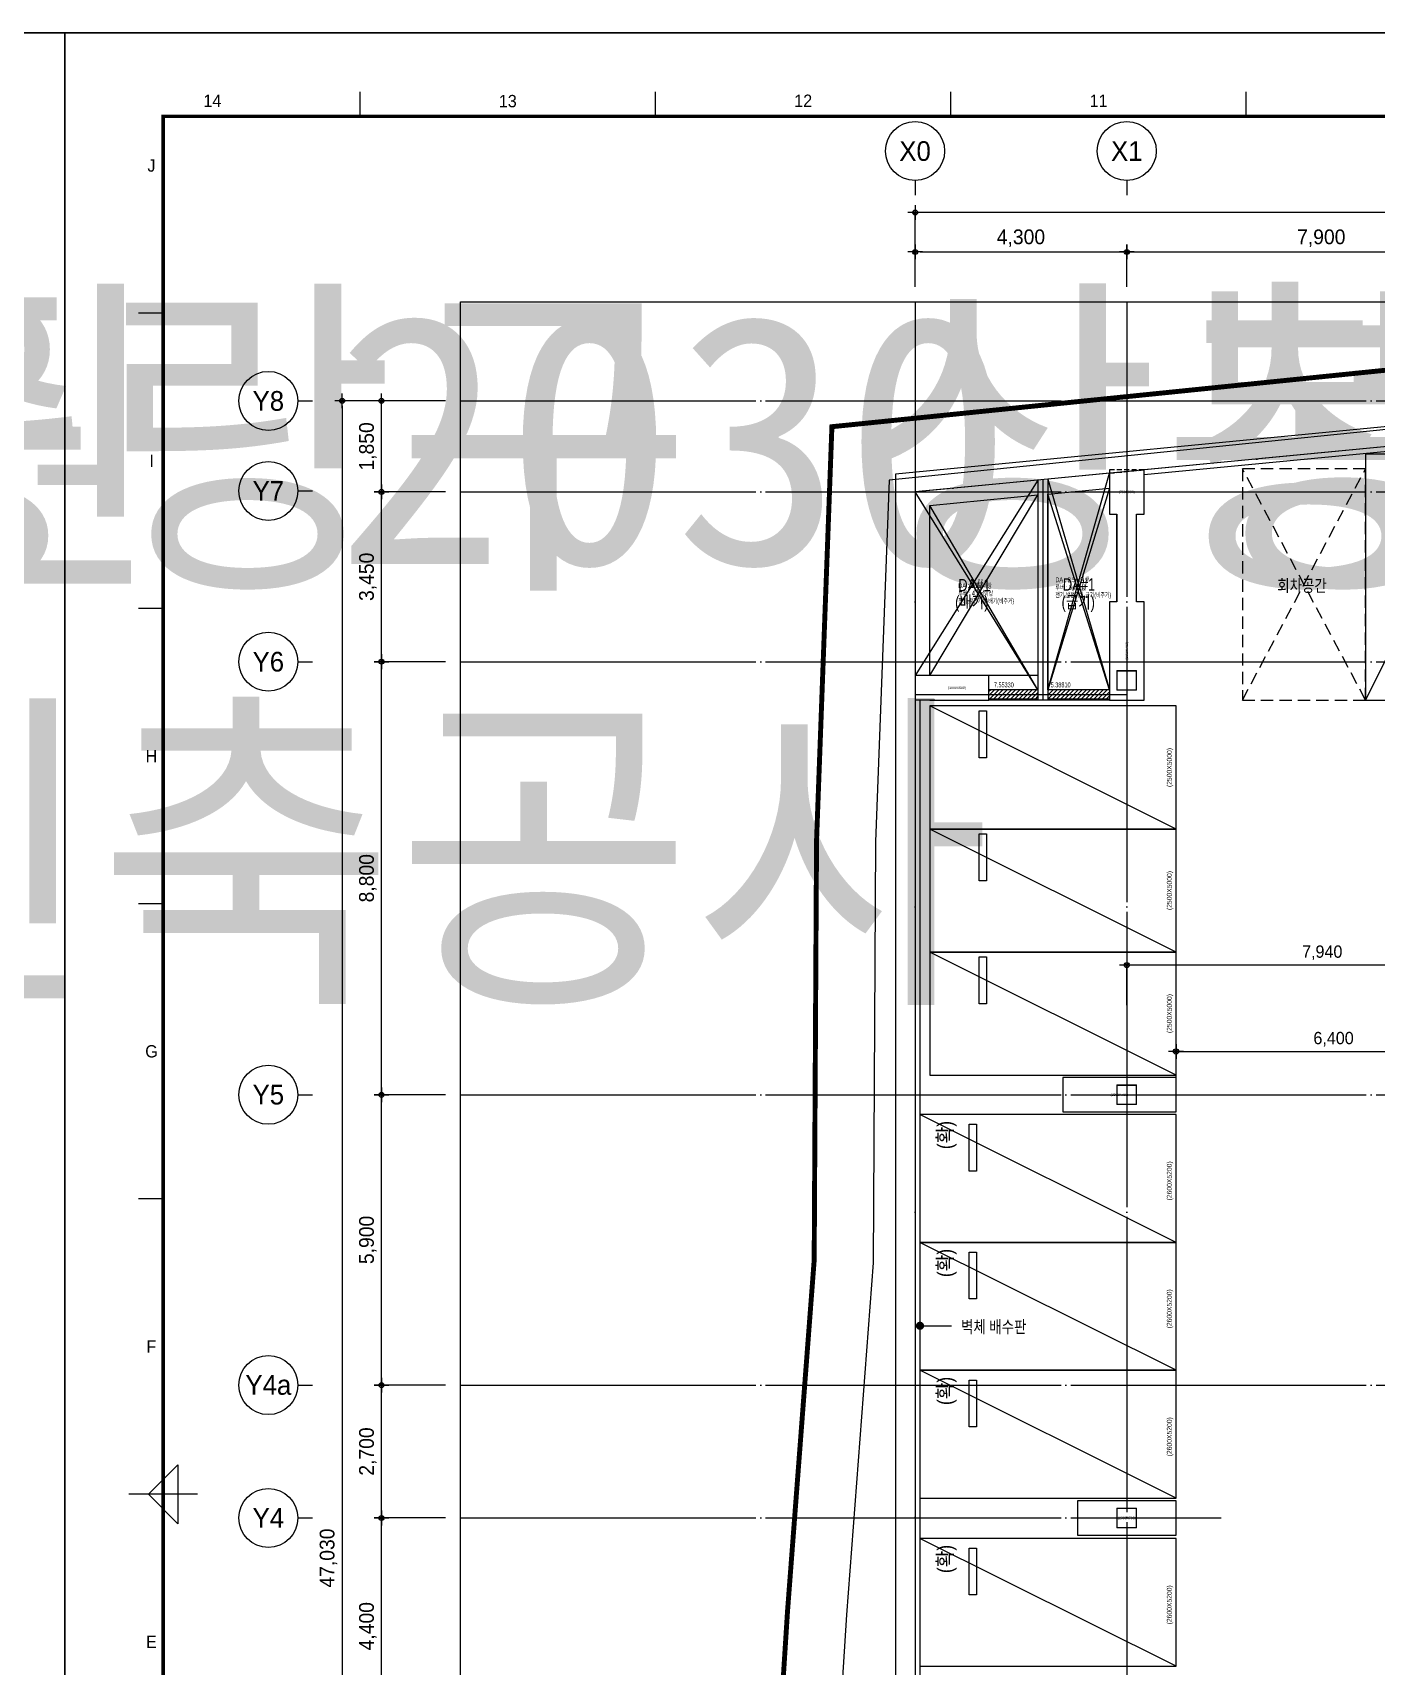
# Model space of a CAD drawing. Header units: millimetres. Extents: x 0 to 1390178, y 0 to 110113.
# Drawn here: x 335350 to 362640, y 26202 to 59400 of the extents above; entities that cross this region are included whole.
import ezdxf
from ezdxf.enums import TextEntityAlignment as Align
from ezdxf.xclip import XClip

# ---------------------------------------------------------------- set-up
doc = ezdxf.new("R2018")
doc.units = ezdxf.units.MM
doc.header["$LTSCALE"] = 100
doc.header["$XCLIPFRAME"] = 0
for name, pattern in [('X - 평면도$0$CEN', [62, 60, -1, 0, -1]), ('X - 평면도$0$DASHED', [0.75, 0.5, -0.25]), ('X - 평면도$0$HID', [1.5, 1, -0.5]), ('X - 평면도$0$PHANTOM2', [50, 40, -2, 2, -2, 2, -2])]:
    doc.linetypes.add(name, pattern=pattern)
doc.layers.get('DEFPOINTS').update_dxf_attribs({"color": 145})
for name, color, linetype in [('AA-XXXX-DIMS', 7, 'Continuous'), ('AA-XXXX-TEXT', 3, 'Continuous'), ('DIM', 7, 'Continuous'), ('SYM', 7, 'Continuous'), ('X - SHEET$0$AA-BORD-FORM', 7, 'Continuous'), ('X - SHEET$0$AA-BORD-TEXT', 3, 'Continuous'), ('X - 평면도$0$! □-COL', 2, 'Continuous'), ('X - 평면도$0$0-구역계', 1, 'Continuous'), ('X - 평면도$0$A-FIN', 8, 'Continuous'), ('X - 평면도$0$A-OPEN', 9, 'X - 평면도$0$CEN'), ('X - 평면도$0$AA-WAXM-BLOK', 3, 'Continuous'), ('X - 평면도$0$AA-WAXM-CONC', 2, 'Continuous'), ('X - 평면도$0$AA-XXXX-CNTL', 1, 'X - 평면도$0$CEN'), ('X - 평면도$0$AA-XXXX-PARK', 8, 'Continuous'), ('X - 평면도$0$AA-XXXX-PATT', 8, 'Continuous'), ('X - 평면도$0$H7', 7, 'X - 평면도$0$HID'), ('X - 평면도$0$TEXT', 3, 'Continuous'), ('X - 평면도$0$벽배수판', 6, 'Continuous')]:
    doc.layers.add(name, color=color, linetype=linetype)
doc.layers.add('X - 평면도$0$DEFPOINT', color=163, linetype='Continuous', plot=False)
doc.styles.add('HAUD01', font='Dotum.ttf')
doc.styles.get("Standard").update_dxf_attribs({"font": 'Dotum.ttf'})
doc.styles.add('X - SHEET$0$HAUD01', font='Dotum.ttf')
doc.styles.add('X - 평면도$0$HAUD01', font='Dotum.ttf')
doc.styles.add('X - 평면도$0$STANDARD', font='Dotum.ttf')
doc.dimstyles.new('HAUD-100', dxfattribs={"dimscale": 100, "dimtxt": 3, "dimasz": 1, "dimexe": 0, "dimexo": 3, "dimgap": 1, "dimtad": 1, "dimdec": 0, "dimdsep": 46, "dimlunit": 6, "dimtxsty": 'HAUD01', "dimblk": 'DIMDOT', "dimcen": 2.5, "dimdle": 1.5, "dimclrd": 7, "dimclre": 7, "dimclrt": 3, "dimadec": 0, "dimazin": 0, "dimtfac": 1, "dimtdec": 0, "dimtix": 1, "dimtmove": 2, "dimatfit": 3, "dimfxl": 1, "dimtvp": 1, "dimtolj": 1, "dimtzin": 0, "dimarcsym": 0})
doc.dimstyles.new('HAUD-80', dxfattribs={"dimscale": 100, "dimtxt": 2.5, "dimasz": 0.5, "dimexe": 0, "dimexo": 1.5, "dimgap": 1, "dimtad": 1, "dimdec": 0, "dimdsep": 46, "dimlunit": 6, "dimtxsty": 'HAUD01', "dimblk": 'Z_DOT', "dimcen": 2.5, "dimdle": 1.5, "dimclrd": 7, "dimclre": 7, "dimclrt": 4, "dimadec": 0, "dimazin": 0, "dimtfac": 1, "dimtdec": 0, "dimtix": 1, "dimtmove": 2, "dimatfit": 3, "dimfxl": 1, "dimtvp": 1, "dimtolj": 1, "dimtzin": 0, "dimarcsym": 0})

# ---------------------------------------------------------------- blocks, each defined once
blk = doc.blocks.new('X - SHEET$0$HAUDsheetV')
at = {"layer": 'X - SHEET$0$AA-BORD-FORM', "color": 2}
for p, q in [((61, 577), (61, 582)), ((121, 577), (121, 582)), ((181, 577), (181, 582)), ((241, 577), (241, 582)), ((21, 537), (16, 537)), ((21, 477), (16, 477)), ((21, 417), (16, 417)), ((21, 357), (16, 357)), ((28, 297), (14, 297))]:
    blk.add_line(p, q, dxfattribs=at)
at = {"layer": 'X - SHEET$0$AA-BORD-FORM', "color": 1}
blk.add_lwpolyline([(1, 0), (841, 0), (841, 594), (1, 594)], close=True, dxfattribs=at)
at = {"layer": 'X - SHEET$0$AA-BORD-FORM', "color": 2, "const_width": 0.682}
blk.add_lwpolyline([(21, 17), (21, 577), (821, 577), (821, 17)], close=True, dxfattribs=at)
at = {"layer": 'X - SHEET$0$AA-BORD-FORM', "color": 2}
blk.add_lwpolyline([(24, 291), (18, 297), (24, 303)], close=True, dxfattribs=at)
at = {"layer": 'X - SHEET$0$AA-BORD-TEXT', "color": 7, "style": 'X - SHEET$0$HAUD01'}
for s, p in [('14', (31, 580.17)), ('13', (91, 580.1)), ('12', (151, 580.17)), ('11', (211, 580.17)), ('J', (18.63, 567)), ('I', (18.67, 507)), ('H', (18.63, 447)), ('G', (18.63, 387)), ('F', (18.61, 327)), ('E', (18.61, 267))]:
    blk.add_text(s, height=2.5, dxfattribs=at).set_placement(p, align=Align.MIDDLE_CENTER)
at = {"layer": 'X - SHEET$0$AA-BORD-TEXT', "color": 3, "style": 'X - SHEET$0$HAUD01'}
for tag, p in [('PJCode', (786, 567.94)), ('작성자', (786.11, 194.82)), ('검토자', (786.11, 181.82)), ('최종검토자', (786.11, 168.82)), ('승인자', (786.11, 155.82)), ('일자', (786.83, 144.02)), ('개정번호', (812, 65.92))]:
    blk.add_attdef(tag, text='', height=3, dxfattribs=at).set_placement(p, align=Align.MIDDLE_CENTER)
at = {"layer": 'X - SHEET$0$AA-BORD-TEXT', "color": 3, "lineweight": 30, "flags": 104}
blk.add_attdef('PJTitle', text='', height=4, dxfattribs=at).set_placement((787.25, 536.62), align=Align.MIDDLE_CENTER)
blk = doc.blocks.new('X - SHEET')
ref = blk.add_blockref('X - SHEET$0$HAUDsheetV', (-100, 0), dxfattribs=dict(xscale=100, yscale=100, zscale=100))
lines = blk.add_mtext('중랑구 상봉동 116-49번지 일원 2030 청년주택 \\P신축공사', dxfattribs={"layer": 'X - SHEET$0$AA-BORD-TEXT', "color": 3, "insert": (78625, 53662), "char_height": 5056.52, "attachment_point": 1})
ref.add_attrib('PJTitle', '', (78625, 53662), dxfattribs={"flags": 104}).embed_mtext(lines)
blk = doc.blocks.new('DIMDOT')
at = {"layer": 'AA-XXXX-DIMS'}
for p, q in [((-1.5, 0), (1.5, 0)), ((0, -1.5), (0, 1.5))]:
    blk.add_line(p, q, dxfattribs=at)
for radius in [0.5, 0.25]:
    blk.add_circle((0, 0), radius, dxfattribs=at)
blk = doc.blocks.new('*D262')
at = {"color": 7, "lineweight": -2, "transparency": 16777216}
for p, q in [((-41817, 35787), (-41817, 36498)), ((-41717, 36498), (-34017, 36498)), ((-33917, 35787), (-33917, 36498))]:
    blk.add_line(p, q, dxfattribs=at)
at = {"layer": 'DEFPOINTS', "color": 0, "transparency": 16777216}
for p in [(-33917, 36498), (-41817, 35487, 0), (-33917, 35487, 0)]:
    blk.add_point(p, dxfattribs=at)
at = {"color": 7, "lineweight": -2, "transparency": 16777216, "xscale": 100, "yscale": 100, "zscale": 100, "rotation": 180}
blk.add_blockref('DIMDOT', (-41817, 36498), dxfattribs=at)
at = {"color": 7, "lineweight": -2, "transparency": 16777216, "xscale": 100, "yscale": 100, "zscale": 100}
blk.add_blockref('DIMDOT', (-33917, 36498), dxfattribs=at)
at = {"color": 3, "transparency": 16777216, "insert": (-37867, 36777), "char_height": 300, "attachment_point": 5, "style": 'HAUD01'}
blk.add_mtext('\\A1;7,900', dxfattribs=at)
blk = doc.blocks.new('*D263')
at = {"color": 7, "lineweight": -2, "transparency": 16777216}
for p, q in [((-46117, 35787), (-46117, 36498)), ((-46017, 36498), (-41917, 36498)), ((-41817, 35787), (-41817, 36498))]:
    blk.add_line(p, q, dxfattribs=at)
at = {"layer": 'DEFPOINTS', "color": 0, "transparency": 16777216}
for p in [(-41817, 36498), (-46117, 35487, 0), (-41817, 35487, 0)]:
    blk.add_point(p, dxfattribs=at)
at = {"color": 7, "lineweight": -2, "transparency": 16777216, "xscale": 100, "yscale": 100, "zscale": 100, "rotation": 180}
blk.add_blockref('DIMDOT', (-46117, 36498), dxfattribs=at)
at = {"color": 7, "lineweight": -2, "transparency": 16777216, "xscale": 100, "yscale": 100, "zscale": 100}
blk.add_blockref('DIMDOT', (-41817, 36498), dxfattribs=at)
at = {"color": 3, "transparency": 16777216, "insert": (-43967, 36777), "char_height": 300, "attachment_point": 5, "style": 'HAUD01'}
blk.add_mtext('\\A1;4,300', dxfattribs=at)
blk = doc.blocks.new('*D264')
at = {"color": 7, "lineweight": -2, "transparency": 16777216}
for p, q in [((-46117, 35787), (-46117, 37298)), ((-1667, 37298), (-46017, 37298)), ((-1567, 35787), (-1567, 37298))]:
    blk.add_line(p, q, dxfattribs=at)
at = {"layer": 'DEFPOINTS', "color": 0, "transparency": 16777216}
for p in [(-46117, 37298), (-46117, 35487, 0), (-1567, 35487, 0)]:
    blk.add_point(p, dxfattribs=at)
at = {"color": 7, "lineweight": -2, "transparency": 16777216, "xscale": 100, "yscale": 100, "zscale": 100, "rotation": 180}
blk.add_blockref('DIMDOT', (-46117, 37298), dxfattribs=at)
at = {"color": 7, "lineweight": -2, "transparency": 16777216, "xscale": 100, "yscale": 100, "zscale": 100}
blk.add_blockref('DIMDOT', (-1567, 37298), dxfattribs=at)
at = {"color": 3, "transparency": 16777216, "insert": (-23842, 37577), "char_height": 300, "attachment_point": 5, "style": 'HAUD01'}
blk.add_mtext('\\A1;44,550', dxfattribs=at)
blk = doc.blocks.new('*D270')
at = {"color": 7, "lineweight": -2, "transparency": 16777216}
for p, q in [((-55653, 31621), (-56953, 31621)), ((-56953, 28271), (-56953, 31521)), ((-55653, 28171), (-56953, 28171))]:
    blk.add_line(p, q, dxfattribs=at)
at = {"layer": 'DEFPOINTS', "color": 0, "transparency": 16777216}
for p in [(-56953, 31621), (-55353, 31621, 0), (-55353, 28171, 0)]:
    blk.add_point(p, dxfattribs=at)
at = {"color": 7, "lineweight": -2, "transparency": 16777216, "xscale": 100, "yscale": 100, "zscale": 100}
for p, rotation in [((-56953, 31621), 90), ((-56953, 28171), 270)]:
    blk.add_blockref('DIMDOT', p, dxfattribs=dict(at, rotation=rotation))
at = {"color": 3, "transparency": 16777216, "insert": (-57232, 29896), "char_height": 300, "attachment_point": 5, "rotation": 90, "style": 'HAUD01'}
blk.add_mtext('\\A1;3,450', dxfattribs=at)
blk = doc.blocks.new('*D271')
at = {"color": 7, "lineweight": -2, "transparency": 16777216}
for p, q in [((-55653, 33471), (-57753, 33471)), ((-57753, 33371), (-57753, -13459)), ((-55653, -13559), (-57753, -13559))]:
    blk.add_line(p, q, dxfattribs=at)
at = {"layer": 'DEFPOINTS', "color": 0, "transparency": 16777216}
for p in [(-55353, 33471, 0), (-57753, -13559), (-55353, -13559, 0)]:
    blk.add_point(p, dxfattribs=at)
at = {"color": 7, "lineweight": -2, "transparency": 16777216, "xscale": 100, "yscale": 100, "zscale": 100}
for p, rotation in [((-57753, 33471), 90), ((-57753, -13559), 270)]:
    blk.add_blockref('DIMDOT', p, dxfattribs=dict(at, rotation=rotation))
at = {"color": 3, "transparency": 16777216, "insert": (-58032, 9956), "char_height": 300, "attachment_point": 5, "rotation": 90, "style": 'HAUD01'}
blk.add_mtext('\\A1;47,030', dxfattribs=at)
blk = doc.blocks.new('*D272')
at = {"color": 7, "lineweight": -2, "transparency": 16777216}
for p, q in [((-55653, 33471), (-56953, 33471)), ((-56953, 31721), (-56953, 33371)), ((-55653, 31621), (-56953, 31621))]:
    blk.add_line(p, q, dxfattribs=at)
at = {"layer": 'DEFPOINTS', "color": 0, "transparency": 16777216}
for p in [(-56953, 33471), (-55353, 33471, 0), (-55353, 31621, 0)]:
    blk.add_point(p, dxfattribs=at)
at = {"color": 7, "lineweight": -2, "transparency": 16777216, "xscale": 100, "yscale": 100, "zscale": 100}
for p, rotation in [((-56953, 33471), 90), ((-56953, 31621), 270)]:
    blk.add_blockref('DIMDOT', p, dxfattribs=dict(at, rotation=rotation))
at = {"color": 3, "transparency": 16777216, "insert": (-57232, 32546), "char_height": 300, "attachment_point": 5, "rotation": 90, "style": 'HAUD01'}
blk.add_mtext('\\A1;1,850', dxfattribs=at)
blk = doc.blocks.new('*D273')
at = {"color": 7, "lineweight": -2, "transparency": 16777216}
for p, q in [((-55653, 28171), (-56953, 28171)), ((-56953, 19471), (-56953, 28071)), ((-55653, 19371), (-56953, 19371))]:
    blk.add_line(p, q, dxfattribs=at)
at = {"layer": 'DEFPOINTS', "color": 0, "transparency": 16777216}
for p in [(-56953, 28171), (-55353, 28171, 0), (-55353, 19371, 0)]:
    blk.add_point(p, dxfattribs=at)
at = {"color": 7, "lineweight": -2, "transparency": 16777216, "xscale": 100, "yscale": 100, "zscale": 100}
for p, rotation in [((-56953, 28171), 90), ((-56953, 19371), 270)]:
    blk.add_blockref('DIMDOT', p, dxfattribs=dict(at, rotation=rotation))
at = {"color": 3, "transparency": 16777216, "insert": (-57232, 23771), "char_height": 300, "attachment_point": 5, "rotation": 90, "style": 'HAUD01'}
blk.add_mtext('\\A1;8,800', dxfattribs=at)
blk = doc.blocks.new('*D277')
at = {"color": 7, "lineweight": -2, "transparency": 16777216}
for p, q in [((-55653, 19371), (-56953, 19371)), ((-56953, 13571), (-56953, 19271)), ((-55653, 13471), (-56953, 13471))]:
    blk.add_line(p, q, dxfattribs=at)
at = {"layer": 'DEFPOINTS', "color": 0, "transparency": 16777216}
for p in [(-56953, 19371), (-55353, 19371, 0), (-55353, 13471, 0)]:
    blk.add_point(p, dxfattribs=at)
at = {"color": 7, "lineweight": -2, "transparency": 16777216, "xscale": 100, "yscale": 100, "zscale": 100}
for p, rotation in [((-56953, 19371), 90), ((-56953, 13471), 270)]:
    blk.add_blockref('DIMDOT', p, dxfattribs=dict(at, rotation=rotation))
at = {"color": 3, "transparency": 16777216, "insert": (-57232, 16421), "char_height": 300, "attachment_point": 5, "rotation": 90, "style": 'HAUD01'}
blk.add_mtext('\\A1;5,900', dxfattribs=at)
blk = doc.blocks.new('*D278')
at = {"color": 7, "lineweight": -2, "transparency": 16777216}
for p, q in [((-55653, 10771), (-56953, 10771)), ((-56953, 6471), (-56953, 10671)), ((-55653, 6371), (-56953, 6371))]:
    blk.add_line(p, q, dxfattribs=at)
at = {"layer": 'DEFPOINTS', "color": 0, "transparency": 16777216}
for p in [(-56953, 10771), (-55353, 10771, 0), (-55353, 6371, 0)]:
    blk.add_point(p, dxfattribs=at)
at = {"color": 7, "lineweight": -2, "transparency": 16777216, "xscale": 100, "yscale": 100, "zscale": 100}
for p, rotation in [((-56953, 10771), 90), ((-56953, 6371), 270)]:
    blk.add_blockref('DIMDOT', p, dxfattribs=dict(at, rotation=rotation))
at = {"color": 3, "transparency": 16777216, "insert": (-57232, 8571), "char_height": 300, "attachment_point": 5, "rotation": 90, "style": 'HAUD01'}
blk.add_mtext('\\A1;4,400', dxfattribs=at)
blk = doc.blocks.new('*D279')
at = {"color": 7, "lineweight": -2, "transparency": 16777216}
for p, q in [((-55653, 13471), (-56953, 13471)), ((-56953, 10871), (-56953, 13371)), ((-55653, 10771), (-56953, 10771))]:
    blk.add_line(p, q, dxfattribs=at)
at = {"layer": 'DEFPOINTS', "color": 0, "transparency": 16777216}
for p in [(-56953, 13471), (-55353, 13471, 0), (-55353, 10771, 0)]:
    blk.add_point(p, dxfattribs=at)
at = {"color": 7, "lineweight": -2, "transparency": 16777216, "xscale": 100, "yscale": 100, "zscale": 100}
for p, rotation in [((-56953, 13471), 90), ((-56953, 10771), 270)]:
    blk.add_blockref('DIMDOT', p, dxfattribs=dict(at, rotation=rotation))
at = {"color": 3, "transparency": 16777216, "insert": (-57232, 12121), "char_height": 300, "attachment_point": 5, "rotation": 90, "style": 'HAUD01'}
blk.add_mtext('\\A1;2,700', dxfattribs=at)
blk = doc.blocks.new('Z_DOT')
at = {"layer": 'DIM', "color": 0}
for p, q in [((-3, 0), (3, 0)), ((0, -3), (0, 3))]:
    blk.add_line(p, q, dxfattribs=at)
for radius in [1.05, 0.525]:
    blk.add_circle((0, 0), radius, dxfattribs=at)
blk = doc.blocks.new('*D63')
at = {"layer": 'DEFPOINTS', "color": 0, "transparency": 16777216}
for p in [(364972, 38697), (358572, 37676), (364972, 37676)]:
    blk.add_point(p, dxfattribs=at)
at = {"layer": 'DIM', "color": 7, "lineweight": -2, "transparency": 16777216}
for p, q in [((358572, 37826), (358572, 38697)), ((358622, 38697), (364922, 38697)), ((364972, 37826), (364972, 38697))]:
    blk.add_line(p, q, dxfattribs=at)
at = {"layer": 'DIM', "color": 7, "lineweight": -2, "transparency": 16777216, "xscale": 50, "yscale": 50, "zscale": 50, "rotation": 180}
blk.add_blockref('Z_DOT', (358572, 38697), dxfattribs=at)
at = {"layer": 'DIM', "color": 7, "lineweight": -2, "transparency": 16777216, "xscale": 50, "yscale": 50, "zscale": 50}
blk.add_blockref('Z_DOT', (364972, 38697), dxfattribs=at)
at = {"layer": 'DIM', "color": 4, "transparency": 16777216, "insert": (361772, 38946), "char_height": 250, "attachment_point": 5, "style": 'HAUD01'}
blk.add_mtext('\\A1;6,400', dxfattribs=at)
blk = doc.blocks.new('X - 평면도$0$A$C2C986C9A')
at = {"layer": 'X - 평면도$0$DEFPOINT'}
for p, q in [((-1200, 0), (995, 3669)), ((2450, 3809), (1195, -290)), ((2450, -290), (1195, 3688)), ((995, -290), (-1200, 3457))]:
    blk.add_line(p, q, dxfattribs=at)
blk.add_lwpolyline([(995, 0), (-1200, 0), (-1200, 3457), (995, 3669), (995, 0)], dxfattribs=at)
blk.add_lwpolyline([(2450, 3809), (2450, 3280), (2600, 3280), (2600, 1500), (2450, 1500), (2450, -290), (1195, -290), (1195, 3688)], close=True, dxfattribs=at)
at = {"layer": 'X - 평면도$0$DEFPOINT', "style": 'X - 평면도$0$HAUD01', "width": 0.7}
for s, p in [('DA : 2.5㎡이상', (1350, 1946)), ('루버 : 4.4㎡이상', (-621, 1671)), ('DA : 2.2㎡이상', (-621, 1826)), ('루버 : 5㎡이상', (1350, 1791)), ('전기,발전기실-급기(비주거)', (1350, 1636)), ('전기,발전기실-배기(비주거)', (-621, 1516)), (' 7.55330', (70, -191)), (' 5.38810', (1223, -191))]:
    blk.add_text(s, height=100, dxfattribs=at).set_placement(p, align=Align.MIDDLE_LEFT)
blk = doc.blocks.new('X - 평면도$0$A$C6BC81B62')
at = {"layer": 'X - 평면도$0$AA-XXXX-PARK'}
blk.add_line((0, 2600), (5200, 0), dxfattribs=at)
for points in [[(0, 2600), (0, 0), (5200, 0), (5200, 2600)], [(4200, 200), (4050, 200), (4050, 1150), (4200, 1150)]]:
    blk.add_lwpolyline(points, close=True, dxfattribs=at)
at = {"layer": 'X - 평면도$0$DEFPOINT', "style": 'X - 평면도$0$HAUD01', "width": 0.9}
blk.add_text('(2600X5200)', height=100, rotation=270, dxfattribs=at).set_placement((136, 1350), align=Align.MIDDLE_CENTER)
at = {"layer": 'X - 평면도$0$TEXT', "style": 'X - 평면도$0$HAUD01', "width": 0.9}
blk.add_text('(확)', height=300, rotation=270, dxfattribs=at).set_placement((4694, 419), align=Align.MIDDLE_CENTER)
blk = doc.blocks.new('X - 평면도$0$A$C131C07CB')
at = {"layer": 'X - 평면도$0$0-구역계', "color": 1, "linetype": 'X - 평면도$0$PHANTOM2', "const_width": 100, "flags": 128}
blk.add_lwpolyline([(50108, 50546), (32940, 50631), (27658, 50496), (20509, 50187), (2300, 48329), (1988, 39918), (1940, 31390), (1399, 24265), (272, 6596), (50, 108), (11256, 50), (11486, 6795), (29909, 7122), (29397, 12805), (50106, 15382)], close=True, dxfattribs=at)
at = {"layer": 'X - 평면도$0$DEFPOINT'}
for points in [[(50108, 50546), (32940, 50631), (27658, 50496), (20509, 50187), (2300, 48329), (1988, 39918), (1940, 31390), (1399, 24265), (272, 6596), (50, 108), (11256, 50), (11486, 6795), (29909, 7122), (29397, 12805), (50106, 15382)], [(48908, 49352), (32952, 49431), (27700, 49296), (20596, 48990), (3461, 47241), (3188, 39892), (3140, 31341), (2596, 24182), (1470, 6537), (1291, 1301), (10096, 1256), (10325, 7974), (28598, 8299), (28098, 13852), (48906, 16442)]]:
    blk.add_lwpolyline(points, close=True, dxfattribs=at)
blk = doc.blocks.new('X - 평면도$0$A$C1F6A04A41')
at = {"layer": 'X - 평면도$0$AA-XXXX-PARK', "ltscale": 5}
blk.add_line((0, 100), (2500, 5100), dxfattribs=at)
for points in [[(0, 100), (2500, 100), (2500, 5100), (0, 5100)], [(2400, 4100), (2400, 3950), (1450, 3950), (1450, 4100)]]:
    blk.add_lwpolyline(points, close=True, dxfattribs=at)
at = {"layer": 'X - 평면도$0$DEFPOINT', "style": 'X - 평면도$0$HAUD01', "width": 0.9}
blk.add_text('(2500X5000)', height=100, dxfattribs=at).set_placement((1250, 236), align=Align.MIDDLE_CENTER)
blk = doc.blocks.new('X - 평면도$0$ㅁ-400X400X9X9')
at = {"layer": 'X - 평면도$0$! □-COL', "lineweight": 9, "flags": 128}
for points in [[(143814, 359875), (144214, 359875), (144214, 359884), (143814, 359884)], [(143814, 359493), (143823, 359493), (143823, 359875), (143814, 359875)], [(144214, 359493), (144205, 359493), (144205, 359875), (144214, 359875)], [(143814, 359493), (144214, 359493), (144214, 359484), (143814, 359484)]]:
    blk.add_lwpolyline(points, close=True, dxfattribs=at)
blk = doc.blocks.new('X - 평면도$0$A$C69CA1AF6')
for p in [(-185832, -331893), (-185832, -340313), (-185832, -348913)]:
    blk.add_blockref('X - 평면도$0$ㅁ-400X400X9X9', p)
blk = doc.blocks.new('*U1037')
at = {"layer": 'X - 평면도$0$AA-WAXM-CONC'}
for p, q in [((0, 829), (0, 0)), ((700, 0), (700, 898)), ((0, 0), (0, 0)), ((0, 0), (150, 0)), ((550, 0), (700, 0))]:
    blk.add_line(p, q, dxfattribs=at)
at = {"layer": 'X - 평면도$0$H7'}
for p, q in [((700, 900), (0, 900)), ((0, 900), (0, 829)), ((700, 898), (700, 900))]:
    blk.add_line(p, q, dxfattribs=at)
at = {"layer": 'X - 평면도$0$DEFPOINT', "style": 'X - 평면도$0$STANDARD'}
blk.add_text('(700X900)', height=50, dxfattribs=at).set_placement((350, 450), align=Align.MIDDLE_CENTER)
blk = doc.blocks.new('X - 평면도$0$A$Cfb342870')
at = {"layer": 'X - 평면도$0$AA-WAXM-CONC'}
for p, q in [((-26952, 33871), (-46517, 31984)), ((-26933, 33471), (-41467, 32069)), ((-46517, 31984), (-46517, -13959)), ((-42167, 32002), (-43422, 31881)), ((-43422, 31881), (-43422, 27391)), ((-43622, 31861), (-46117, 31621)), ((-46117, 31621), (-46117, 27891)), ((-43622, 31861), (-43622, 27391)), ((-42017, 29391), (-42017, 31171)), ((-41617, 29391), (-41617, 31171)), ((-45717, 27891), (-46117, 27891)), ((-46117, 27391), (-46117, -8209)), ((-45717, 27391), (-46117, 27391)), ((-43422, 27391), (-43622, 27391))]:
    blk.add_line(p, q, dxfattribs=at)
at = {"layer": 'X - 평면도$0$DEFPOINT', "linetype": 'X - 평면도$0$HID'}
blk.add_line((-42167, 32002), (-41467, 32069), dxfattribs=at)
blk.add_blockref('*U1037', (-42167, 31171))
blk = doc.blocks.new('X - 평면도$0$B4~1F_COL')
at = {"layer": 'X - 평면도$0$AA-WAXM-CONC'}
for p, q in [((-84178, -36177), (-86478, -36177)), ((-86478, -36177), (-86478, -36877)), ((-84178, -36877), (-84178, -36177)), ((-86478, -36877), (-84178, -36877))]:
    blk.add_line(p, q, dxfattribs=at)
for points in [[(-85378, -26507), (-85528, -26507), (-85528, -28507), (-84828, -28507), (-84828, -26507), (-84978, -26507)], [(-89178, -28507), (-87978, -28507), (-87978, -28007), (-89178, -28007)]]:
    blk.add_lwpolyline(points, dxfattribs=at)
blk.add_lwpolyline([(-84178, -45477), (-84178, -44777), (-86178, -44777), (-86178, -45477)], close=True, dxfattribs=at)
at = {"layer": 'X - 평면도$0$DEFPOINT', "style": 'X - 평면도$0$STANDARD'}
blk.add_text('(2000X700)', height=50, rotation=90, dxfattribs=at).set_placement((-85178, -27507), align=Align.MIDDLE_CENTER)
for s, p in [('(1900X500)', (-88628, -28257)), ('(2300X700)', (-85328, -36527)), ('(2000X700)', (-85178, -45127))]:
    blk.add_text(s, height=50, dxfattribs=at).set_placement(p, align=Align.MIDDLE_CENTER)
blk = doc.blocks.new('X - 평면도$0$A$C9949ff83')
at = {"layer": 'DEFPOINTS'}
for points in [[(0, 59400), (84000, 59400), (84000, 0), (0, 0)], [(2000, 1700), (75000, 1700), (75000, 57700), (2000, 57700)]]:
    blk.add_lwpolyline(points, close=True, dxfattribs=at)
blk = doc.blocks.new('X - 평면도', base_point=(-475.4, -286.7))
at = {"layer": 'X - 평면도$0$AA-XXXX-PATT'}
h = blk.add_hatch(dxfattribs=at)
h.set_pattern_fill('_USER', color=256, scale=60, angle=45, style=0, pattern_type=0)
h.set_pattern_definition([(45, (502645, -0.01), (-42.426407, 42.426407), [])])
h.paths.add_polyline_path([(542022, 60803.1), (542022, 60613.1), (543017, 60613.1), (543017, 60803.1)])
h = blk.add_hatch(dxfattribs=at)
h.set_pattern_fill('_USER', color=256, scale=60, angle=45, style=0, pattern_type=0)
h.set_pattern_definition([(45, (504000, -0.01), (-42.426407, 42.426407), [])])
h.paths.add_polyline_path([(543217, 60803.1), (543217, 60613.1), (544472, 60613.1), (544472, 60803.1)])
at = {"layer": 'DEFPOINTS'}
blk.add_lwpolyline([(531286.2, 68689.6), (592213.6, 68689.6), (592213.6, 19243.1), (531286.2, 19243.1)], close=True, dxfattribs=at)
at = {"layer": 'X - 평면도$0$A-FIN'}
for p, q in [((543017, 60593.1), (542022, 60593.1)), ((544472, 60593.1), (543217, 60593.1))]:
    blk.add_line(p, q, dxfattribs=at)
at = {"layer": 'X - 평면도$0$A-OPEN'}
for p, q in [((543216.8, 60803.1), (544472, 65204)), ((543217, 65082.9), (544472, 60803.1)), ((543017, 65063.7), (540522, 61093.1)), ((543017, 60803.1), (540522, 64823))]:
    blk.add_line(p, q, dxfattribs=at)
at = {"layer": 'X - 평면도$0$AA-WAXM-BLOK'}
for p, q in [((543017, 60803.1), (542022, 60803.1)), ((544472, 60803.1), (543217, 60803.1)), ((543017, 60613.1), (542022, 60613.1)), ((544472, 60613.1), (543217, 60613.1))]:
    blk.add_line(p, q, dxfattribs=at)
at = {"layer": 'X - 평면도$0$AA-XXXX-CNTL'}
for p, q in [((540522, 68689.6), (540522, 19243.1)), ((544822, 68689.6), (544822, 19243.1)), ((531286.2, 66673.1), (592213.6, 66673.1)), ((559706.4, 66673.1), (540522, 64823)), ((543117, 65073.8), (543117, 60593.1)), ((531286.2, 64823.1), (592213.6, 64823.1)), ((531286.2, 61373.1), (576572, 61373.1)), ((544822, 60698.1), (540522, 60698.1)), ((531286.2, 52573.1), (592213.6, 52573.1)), ((531286.2, 46673.1), (592213.6, 46673.1)), ((531286.2, 43973.1), (546737.8, 43973.1))]:
    blk.add_line(p, q, dxfattribs=at)
at = {"layer": 'X - 평면도$0$AA-XXXX-PARK', "linetype": 'X - 평면도$0$DASHED', "ltscale": 5}
for p, q in [((549672, 60593.1), (547172, 65293.1)), ((547172, 60593.1), (549672, 65293.1))]:
    blk.add_line(p, q, dxfattribs=at)
blk.add_lwpolyline([(547172, 60593.1), (549672, 60593.1), (549672, 65293.1), (547172, 65293.1)], close=True, dxfattribs=at)
at = {"layer": 'X - 평면도$0$벽배수판'}
for p, q in [((559711.1, 66573.1), (545172, 65171)), ((540622, 60593.1), (540622, 26593.1))]:
    blk.add_line(p, q, dxfattribs=at)
for name, p in [('X - 평면도$0$A$C9949ff83', (397249.9, 14755.9)), ('X - 평면도$0$A$C9949ff83', (523249.9, 14755.9)), ('X - 평면도$0$A$Cfb342870', (586639.2, 33202.2)), ('X - 평면도$0$B4~1F_COL', (630000, 89100)), ('X - 평면도$0$A$C2C986C9A', (542022, 61093.1)), ('X - 평면도$0$A$C69CA1AF6', (586639.2, 33202.2))]:
    blk.add_blockref(name, p)
at = {"layer": 'DEFPOINTS'}
blk.add_blockref('X - 평면도$0$A$C131C07CB', (536532.9, 17819.8), dxfattribs=at)
at = {"layer": 'X - 평면도$0$AA-XXXX-PARK'}
blk.add_blockref('X - 평면도$0$A$C1F6A04A41', (549672, 60493.1), dxfattribs=at)
for name, p, rotation in [('X - 평면도$0$A$C1F6A04A41', (545922, 57973.1), 90), ('X - 평면도$0$A$C1F6A04A41', (545922, 55473.1), 90), ('X - 평면도$0$A$C1F6A04A41', (545922, 52973.1), 90), ('X - 평면도$0$A$C6BC81B62', (545822, 52173.1), 180), ('X - 평면도$0$A$C6BC81B62', (545822, 49573.1), 180), ('X - 평면도$0$A$C6BC81B62', (545822, 46973.1), 180), ('X - 평면도$0$A$C6BC81B62', (545822, 43558.1), 180)]:
    blk.add_blockref(name, p, dxfattribs=dict(at, rotation=rotation))
blk = doc.blocks.new('*D638')
at = {"layer": 'DEFPOINTS', "color": 0, "transparency": 16777216}
for p in [(357572, 40453), (357572, 39487), (365512, 39487)]:
    blk.add_point(p, dxfattribs=at)
at = {"layer": 'DIM', "color": 7, "lineweight": -2, "transparency": 16777216}
for p, q in [((357572, 39637), (357572, 40453)), ((365462, 40453), (357622, 40453)), ((365512, 39637), (365512, 40453))]:
    blk.add_line(p, q, dxfattribs=at)
at = {"layer": 'DIM', "color": 7, "lineweight": -2, "transparency": 16777216, "xscale": 50, "yscale": 50, "zscale": 50, "rotation": 180}
blk.add_blockref('Z_DOT', (357572, 40453), dxfattribs=at)
at = {"layer": 'DIM', "color": 7, "lineweight": -2, "transparency": 16777216, "xscale": 50, "yscale": 50, "zscale": 50}
blk.add_blockref('Z_DOT', (365512, 40453), dxfattribs=at)
at = {"layer": 'DIM', "color": 4, "transparency": 16777216, "insert": (361542, 40703), "char_height": 250, "attachment_point": 5, "style": 'HAUD01'}
blk.add_mtext('\\A1;7,940', dxfattribs=at)
blk = doc.blocks.new('저층부 치수')
at = {"layer": 'DIM'}
for p, q in [((-46117.2, 37948.3, 0), (-46117.2, 37648.3, 0)), ((-41817.2, 37948.3, 0), (-41817.2, 37648.3, 0)), ((-58653, 33470.9, 0), (-58353, 33470.9, 0)), ((-58653, 31640.9), (-58353, 31640.9)), ((-58653, 28170.9), (-58353, 28170.9)), ((-58653, 19370.9), (-58353, 19370.9)), ((-58653, 13470.9), (-58353, 13470.9)), ((-58653, 10770.9), (-58353, 10770.9))]:
    blk.add_line(p, q, dxfattribs=at)
for centre in [(-46117.2, 38548.3, 0), (-41817.2, 38548.3, 0), (-59253, 33470.9, 0), (-59253, 31640.9), (-59253, 28170.9), (-59253, 19370.9), (-59253, 13470.9), (-59253, 10770.9)]:
    blk.add_circle(centre, 600, dxfattribs=at)
at = {"layer": 'DIM', "style": 'HAUD01'}
for s, p in [('X0', (-46117.2, 38548.3, 0)), ('X1', (-41817.2, 38548.3, 0)), ('Y8', (-59253, 33470.9, 0)), ('Y7', (-59253, 31640.9)), ('Y6', (-59253, 28170.9)), ('Y5', (-59253, 19370.9)), ('Y4a', (-59253, 13470.9)), ('Y4', (-59253, 10770.9))]:
    blk.add_text(s, height=400, dxfattribs=at).set_placement(p, align=Align.MIDDLE)
dim = blk.add_linear_dim(base=(-46117.2, 37298.3, 0), p1=(-1567.2, 35487.4), p2=(-46117.2, 35487.4), dimstyle='HAUD-100')
dim.commit()
dim.dimension.update_dxf_attribs({"geometry": '*D264', "text_midpoint": (-23842.2, 37577.4, 0)})
for base, p1, p2, angle, picture, middle in [((-41817.2, 36498.3, 0), (-46117.2, 35487.4), (-41817.2, 35487.4), 180, '*D263', (-43967.2, 36777.4, 0)), ((-33917.2, 36498.3, 0), (-41817.2, 35487.4), (-33917.2, 35487.4), 180, '*D262', (-37867.2, 36777.4, 0)), ((-57753, -13559.1, 0), (-55353, 33470.9), (-55353, -13559.1), 90, '*D271', (-58032.1, 9955.9, 0)), ((-56953, 33470.9, 0), (-55353, 31620.9), (-55353, 33470.9), 270, '*D272', (-57232.1, 32545.9, 0)), ((-56953, 31620.9, 0), (-55353, 28170.9), (-55353, 31620.9), 270, '*D270', (-57232.1, 29895.9, 0)), ((-56953, 28170.9, 0), (-55353, 19370.9), (-55353, 28170.9), 270, '*D273', (-57232.1, 23770.9, 0)), ((-56953, 19370.9, 0), (-55353, 13470.9), (-55353, 19370.9), 270, '*D277', (-57232.1, 16420.9, 0)), ((-56953, 13470.9, 0), (-55353, 10770.9), (-55353, 13470.9), 270, '*D279', (-57232.1, 12120.9, 0)), ((-56953, 10770.9, 0), (-55353, 6370.9), (-55353, 10770.9), 270, '*D278', (-57232.1, 8570.9, 0))]:
    dim = blk.add_linear_dim(base=base, p1=p1, p2=p2, angle=angle, dimstyle='HAUD-100')
    dim.commit()
    dim.dimension.update_dxf_attribs({"geometry": picture, "text_midpoint": middle})

msp = doc.modelspace()

# ---------------------------------------------------------------- block references
ref = msp.add_blockref('X - 평면도', (-145725.3, -15042.6))
XClip(ref).set_block_clipping_path([(397249.9173510048, 14755.918494578), (481249.9173510048, 74155.918494578)])

# ---------------------------------------------------------------- next in the draw order: block references
ref = msp.add_blockref('X - 평면도', (-187725.3, -15042.6))
XClip(ref).set_block_clipping_path([(523249.9173510034, 14755.918452476), (607249.9173510034, 74155.918452476)])

# ---------------------------------------------------------------- next in the draw order: linework, layer by layer
at = {"layer": 'SYM'}
msp.add_line((353372.1, 33122.3), (354009.3, 33122.3), dxfattribs=at)
at = {"layer": 'SYM', "const_width": 83.2}
msp.add_lwpolyline([(353411, 33107.3, 1), (353333.2, 33137.3, 1)], format="xyb", close=True, dxfattribs=at)

# ---------------------------------------------------------------- next in the draw order: block references
for name, p in [('X - SHEET', (168000, 0)), ('X - SHEET', (252000, 0)), ('X - SHEET', (336000, 0)), ('저층부 치수', (399389.3, 18446.3))]:
    msp.add_blockref(name, p)

# ---------------------------------------------------------------- next in the draw order: texts
at = {"layer": 'AA-XXXX-TEXT', "style": 'HAUD01', "width": 0.8}
for s, p in [('DA#1', (354477.4, 48174.6)), ('DA#1', (356601.4, 48186)), ('회차공간', (361131.8, 48162.3)), ('(배기)', (354423.9, 47831.3)), ('(급기)', (356586, 47827.7))]:
    msp.add_text(s, height=250, dxfattribs=at).set_placement(p, align=Align.MIDDLE_CENTER)
msp.add_text('벽체 배수판', height=250, dxfattribs=at).set_placement((354205.9, 33101.4), align=Align.MIDDLE_LEFT)

# ---------------------------------------------------------------- next in the draw order: dimensions: what is measured, and where the dimension line sits
at = {"layer": 'DIM'}
dim = msp.add_linear_dim(base=(357572.1, 40453.4), p1=(365512.1, 39487.2), p2=(357572.1, 39487.2), angle=180, dimstyle='HAUD-80', dxfattribs=at)
dim.commit()
dim.dimension.update_dxf_attribs({"geometry": '*D638', "text_midpoint": (361542.1, 40702.7)})
dim = msp.add_aligned_dim(p1=(358572.1, 37675.6), p2=(364972.1, 37675.6), distance=1021, dimstyle='HAUD-80', dxfattribs=at)
dim.commit()
dim.dimension.update_dxf_attribs({"geometry": '*D63', "text_midpoint": (361772.1, 38945.8)})

doc.saveas('drawing.dxf')
